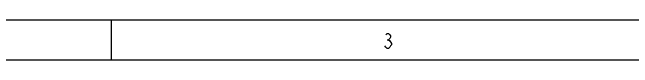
# Model space of a CAD drawing. Header units: millimetres. Extents: x -41 to 379, y -37 to 257.
# Drawn here: x 88.1 to 165.9, y 251.8 to 256.9 of the extents above; entities that cross this region are included whole.
import ezdxf
from ezdxf.lldxf.tags import DXFTag

# ---------------------------------------------------------------- set-up
doc = ezdxf.new("R2010")
doc.units = ezdxf.units.MM
doc.layers.add('EFEXPLORER-ENCLOSURE-DXF_FORMAT', color=7, linetype='Continuous')
tags = doc.linetypes.add('DASHED', pattern=[25.72, 12.86, -12.86]).pattern_tags.tags
tags[6:7] = [DXFTag(74, 4), DXFTag(75, 0), DXFTag(340, '0'), DXFTag(46, 0.0), DXFTag(50, 0.0), DXFTag(44, 0.0), DXFTag(45, 0.0)]
tags[4:5] = [DXFTag(74, 4), DXFTag(75, 0), DXFTag(340, '0'), DXFTag(46, 0.0), DXFTag(50, 0.0), DXFTag(44, 0.0), DXFTag(45, 0.0)]

msp = doc.modelspace()

# ---------------------------------------------------------------- linework, layer by layer
at = {"layer": 'EFEXPLORER-ENCLOSURE-DXF_FORMAT', "color": 18, "linetype": 'DASHED'}
msp.add_line((-41.144, 256.907), (378.856, 256.907), dxfattribs=at)
at = {"layer": 'EFEXPLORER-ENCLOSURE-DXF_FORMAT', "color": 7, "linetype": 'Continuous'}
for p, q in [((100.53, 256.907), (100.53, 251.786)), ((135.134, 254.385), (135.312, 254.385)), ((373.734, 251.786), (-36.022, 251.786))]:
    msp.add_line(p, q, dxfattribs=at)
for points in [[(134.956, 255.017), (135.134, 255.175), (135.312, 255.175), (135.49, 255.017), (135.578, 254.859), (135.578, 254.701), (135.49, 254.543), (135.312, 254.385), (135.49, 254.227)], [(135.49, 254.227), (135.667, 253.91), (135.667, 253.752), (135.578, 253.594), (135.49, 253.436), (135.312, 253.278), (135.134, 253.278), (134.956, 253.436), (134.867, 253.594)]]:
    msp.add_lwpolyline(points, dxfattribs=at)

doc.saveas('drawing.dxf')
